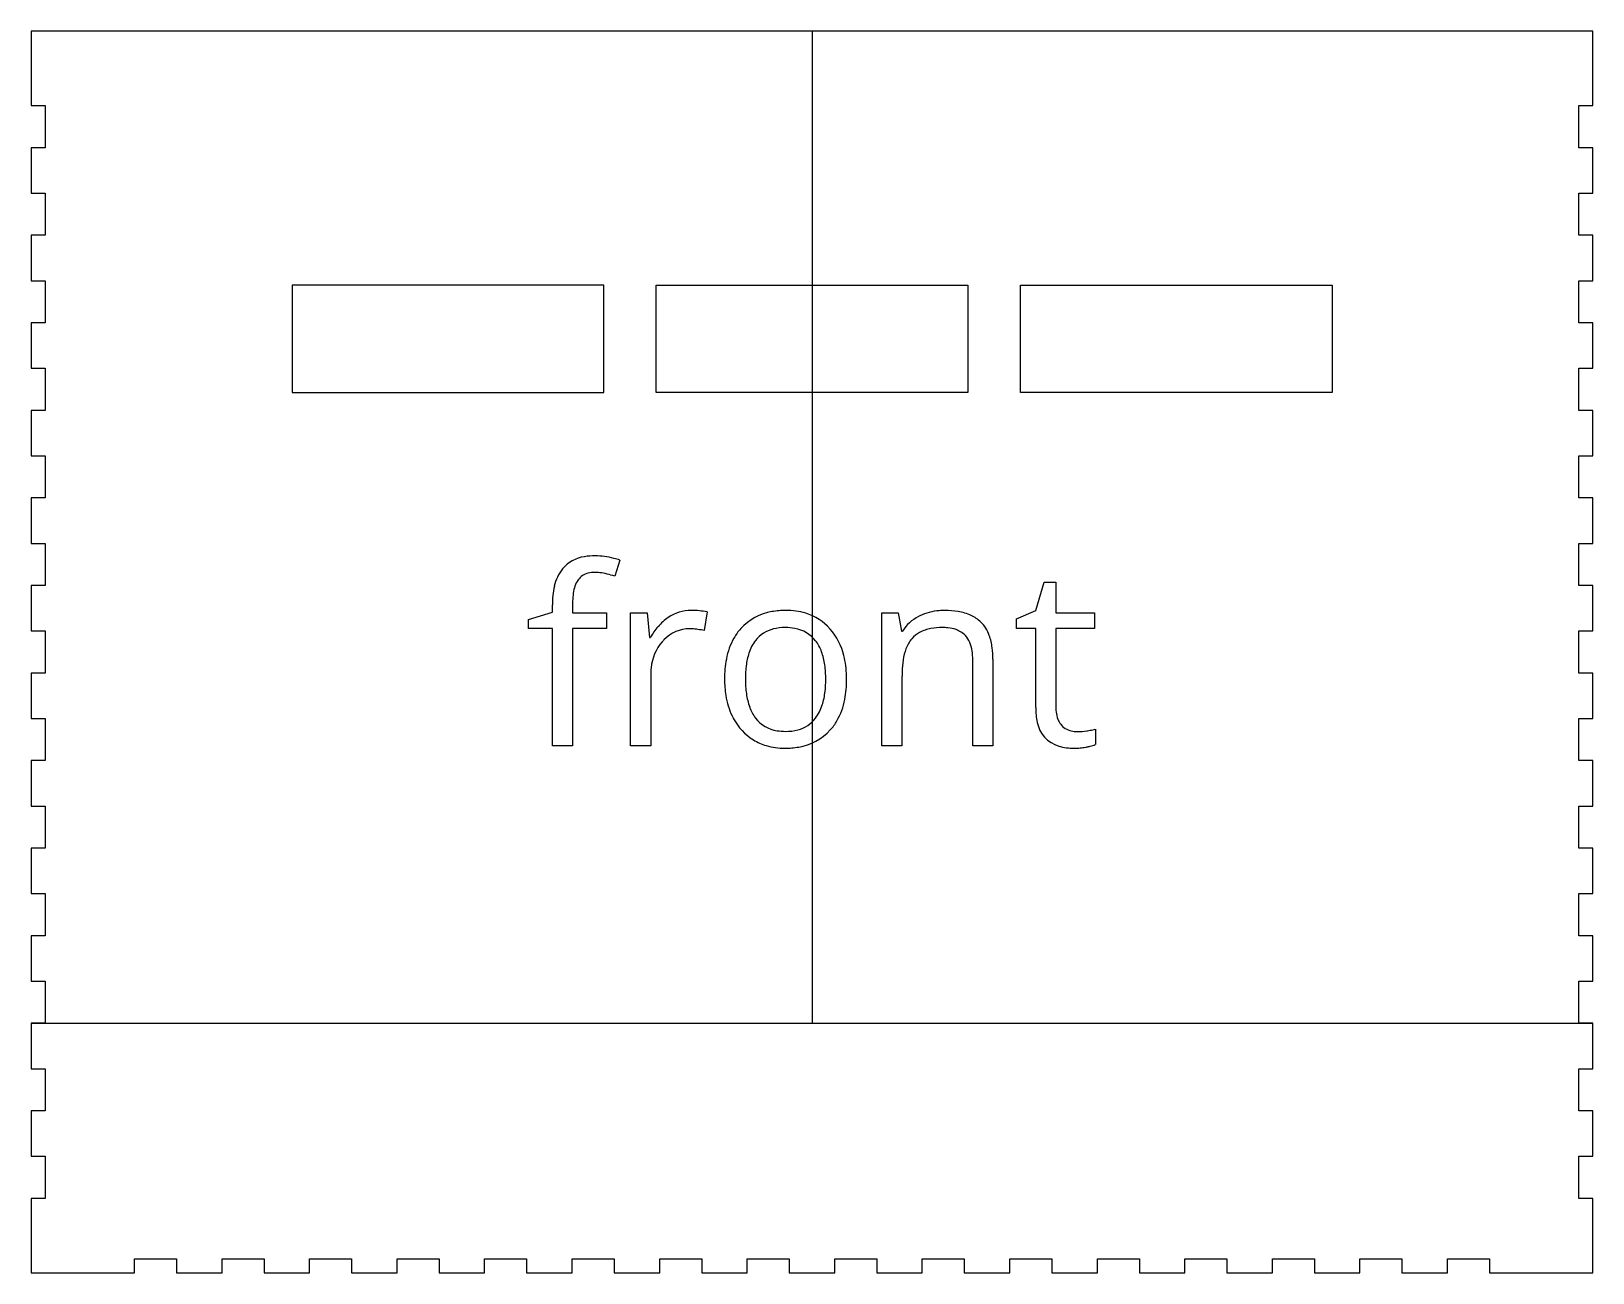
# Model space of a CAD drawing. Header units: centimetres. Extents: x 0 to 98.6, y 0.3 to 57.3.
# Drawn here: x 0 to 35.68, y 0.3 to 28.66 of the extents above; entities that cross this region are included whole.
import ezdxf

# ---------------------------------------------------------------- set-up
doc = ezdxf.new("R2010")
doc.units = ezdxf.units.CM
doc.header["$MEASUREMENT"] = 0
for name, color, linetype in [('box v5_bottom_outsideCutPath', 7, 'Continuous'), ('box v5_front_labelLayer', 7, 'Continuous'), ('box v5_front_outsideCutPath', 7, 'Continuous')]:
    doc.layers.add(name, color=color, linetype=linetype)

msp = doc.modelspace()

# ---------------------------------------------------------------- linework, layer by layer
at = {"layer": 'box v5_bottom_outsideCutPath'}
for p, q in [((35.68, 28.66), (0, 28.66)), ((0, 28.66), (0, 26.96)), ((17.84, 28.66), (17.84, 6)), ((35.68, 26.96), (35.68, 28.66)), ((0, 26.96), (0.32, 26.96)), ((0.32, 26.96), (0.32, 26)), ((35.36, 26), (35.36, 26.96)), ((35.36, 26.96), (35.68, 26.96)), ((0.32, 26), (0, 26)), ((0, 26), (0, 24.96)), ((35.68, 26), (35.36, 26)), ((35.68, 24.96), (35.68, 26)), ((0, 24.96), (0.32, 24.96)), ((0.32, 24.96), (0.32, 24)), ((35.36, 24), (35.36, 24.96)), ((35.36, 24.96), (35.68, 24.96)), ((0, 24), (0, 22.96)), ((0.32, 24), (0, 24)), ((17.84, 23.924), (17.84, 22)), ((35.68, 24), (35.36, 24)), ((35.68, 22.96), (35.68, 24)), ((0, 22.96), (0.32, 22.96)), ((0.32, 22.96), (0.32, 22)), ((13.083, 22.859), (5.963, 22.859)), ((5.963, 22.859), (5.963, 20.409)), ((13.083, 20.409), (13.083, 22.859)), ((14.283, 22.859), (21.403, 22.859)), ((14.283, 20.409), (14.283, 22.859)), ((21.403, 22.859), (21.403, 20.409)), ((22.603, 22.859), (29.723, 22.859)), ((22.603, 20.409), (22.603, 22.859)), ((29.723, 22.859), (29.723, 20.409)), ((35.36, 22.96), (35.68, 22.96)), ((35.36, 22), (35.36, 22.96)), ((0, 22), (0, 20.96)), ((0.32, 22), (0, 22)), ((35.68, 22), (35.36, 22)), ((35.68, 20.96), (35.68, 22)), ((0, 20.96), (0.32, 20.96)), ((0.32, 20.96), (0.32, 20)), ((35.36, 20.96), (35.68, 20.96)), ((35.36, 20), (35.36, 20.96)), ((5.963, 20.409), (13.083, 20.409)), ((21.403, 20.409), (14.283, 20.409)), ((29.723, 20.409), (22.603, 20.409)), ((0.32, 20), (0, 20)), ((0, 20), (0, 18.96)), ((35.68, 20), (35.36, 20)), ((35.68, 18.96), (35.68, 20)), ((0, 18.96), (0.32, 18.96)), ((0.32, 18.96), (0.32, 18)), ((35.36, 18.96), (35.68, 18.96)), ((35.36, 18), (35.36, 18.96)), ((0, 18), (0, 16.96)), ((0.32, 18), (0, 18)), ((35.68, 18), (35.36, 18)), ((35.68, 16.96), (35.68, 18)), ((0, 16.96), (0.32, 16.96)), ((0.32, 16.96), (0.32, 16)), ((35.36, 16), (35.36, 16.96)), ((35.36, 16.96), (35.68, 16.96)), ((13.452, 16.581), (13.333, 16.212)), ((22.951, 15.429), (23.145, 16.077)), ((23.145, 16.077), (23.411, 16.077)), ((23.411, 16.077), (23.411, 15.373)), ((0, 16), (0, 14.96)), ((0.32, 16), (0, 16)), ((35.68, 16), (35.36, 16)), ((35.68, 14.96), (35.68, 16)), ((11.366, 15.224), (11.909, 15.39)), ((11.909, 15.39), (11.909, 15.559)), ((12.369, 15.57), (12.369, 15.373)), ((12.369, 15.373), (13.141, 15.373)), ((13.141, 15.373), (13.141, 15.016)), ((13.695, 12.338), (13.695, 15.373)), ((13.695, 15.373), (14.075, 15.373)), ((14.075, 15.373), (14.127, 14.811)), ((15.443, 15.395), (15.379, 14.969)), ((19.437, 12.338), (19.437, 15.373)), ((19.437, 15.373), (19.811, 15.373)), ((19.811, 15.373), (19.885, 14.958)), ((22.516, 15.238), (22.951, 15.429)), ((23.411, 15.373), (24.292, 15.373)), ((24.292, 15.373), (24.292, 15.016)), ((11.366, 15.016), (11.366, 15.224)), ((11.909, 15.016), (11.366, 15.016)), ((11.909, 12.338), (11.909, 15.016)), ((13.141, 15.016), (12.369, 15.016)), ((12.369, 15.016), (12.369, 12.338)), ((22.516, 15.016), (22.516, 15.238)), ((22.951, 15.016), (22.516, 15.016)), ((22.951, 13.21), (22.951, 15.016)), ((23.411, 15.016), (23.411, 13.23)), ((24.292, 15.016), (23.411, 15.016)), ((0, 14.96), (0.32, 14.96)), ((0.32, 14.96), (0.32, 14)), ((14.127, 14.811), (14.15, 14.811)), ((19.885, 14.958), (19.907, 14.958)), ((35.36, 14), (35.36, 14.96)), ((35.36, 14.96), (35.68, 14.96)), ((21.514, 12.338), (21.514, 14.301)), ((21.974, 14.318), (21.974, 12.338)), ((0.32, 14), (0, 14)), ((0, 14), (0, 12.96)), ((14.155, 13.966), (14.155, 12.338)), ((19.896, 13.93), (19.896, 12.338)), ((35.68, 14), (35.36, 14)), ((35.68, 12.96), (35.68, 14)), ((0, 12.96), (0.32, 12.96)), ((0.32, 12.96), (0.32, 12)), ((35.36, 12), (35.36, 12.96)), ((35.36, 12.96), (35.68, 12.96)), ((24.314, 12.717), (24.314, 12.366)), ((12.369, 12.338), (11.909, 12.338)), ((14.155, 12.338), (13.695, 12.338)), ((19.896, 12.338), (19.437, 12.338)), ((21.974, 12.338), (21.514, 12.338)), ((0, 12), (0, 10.96)), ((0.32, 12), (0, 12)), ((35.68, 12), (35.36, 12)), ((35.68, 10.96), (35.68, 12)), ((0, 10.96), (0.32, 10.96)), ((0.32, 10.96), (0.32, 10)), ((35.36, 10.96), (35.68, 10.96)), ((35.36, 10), (35.36, 10.96)), ((0, 10), (0, 8.96)), ((0.32, 10), (0, 10)), ((35.68, 10), (35.36, 10)), ((35.68, 8.96), (35.68, 10)), ((0, 8.96), (0.32, 8.96)), ((0.32, 8.96), (0.32, 8)), ((35.36, 8.96), (35.68, 8.96)), ((35.36, 8), (35.36, 8.96)), ((0, 8), (0, 6.96)), ((0.32, 8), (0, 8)), ((35.68, 8), (35.36, 8)), ((35.68, 6.96), (35.68, 8)), ((0, 6.96), (0.32, 6.96)), ((0.32, 6.96), (0.32, 6)), ((35.36, 6.96), (35.68, 6.96)), ((35.36, 6), (35.36, 6.96)), ((0, 6), (35.68, 6)), ((0, 6), (0, 4.96)), ((0.32, 6), (0, 6)), ((35.68, 6), (35.36, 6)), ((35.68, 4.96), (35.68, 6)), ((0, 4.96), (0.32, 4.96)), ((0.32, 4.96), (0.32, 4)), ((35.36, 4.96), (35.68, 4.96)), ((35.36, 4), (35.36, 4.96)), ((0.32, 4), (0, 4)), ((0, 4), (0, 2.96)), ((35.68, 4), (35.36, 4)), ((35.68, 2.96), (35.68, 4)), ((0, 2.96), (0.32, 2.96)), ((0.32, 2.96), (0.32, 2)), ((35.36, 2), (35.36, 2.96)), ((35.36, 2.96), (35.68, 2.96)), ((0.32, 2), (0, 2)), ((0, 2), (0, 0.3)), ((35.68, 2), (35.36, 2)), ((35.68, 0.3), (35.68, 2)), ((2.36, 0.62), (3.32, 0.62)), ((2.36, 0.3), (2.36, 0.62)), ((3.32, 0.62), (3.32, 0.3)), ((4.36, 0.62), (5.32, 0.62)), ((4.36, 0.3), (4.36, 0.62)), ((5.32, 0.62), (5.32, 0.3)), ((6.36, 0.62), (7.32, 0.62)), ((6.36, 0.3), (6.36, 0.62)), ((7.32, 0.62), (7.32, 0.3)), ((8.36, 0.3), (8.36, 0.62)), ((8.36, 0.62), (9.32, 0.62)), ((9.32, 0.62), (9.32, 0.3)), ((10.36, 0.3), (10.36, 0.62)), ((10.36, 0.62), (11.32, 0.62)), ((11.32, 0.62), (11.32, 0.3)), ((12.36, 0.3), (12.36, 0.62)), ((12.36, 0.62), (13.32, 0.62)), ((13.32, 0.62), (13.32, 0.3)), ((14.36, 0.3), (14.36, 0.62)), ((14.36, 0.62), (15.32, 0.62)), ((15.32, 0.62), (15.32, 0.3)), ((16.36, 0.3), (16.36, 0.62)), ((16.36, 0.62), (17.32, 0.62)), ((17.32, 0.62), (17.32, 0.3)), ((18.36, 0.62), (19.32, 0.62)), ((18.36, 0.3), (18.36, 0.62)), ((19.32, 0.62), (19.32, 0.3)), ((20.36, 0.3), (20.36, 0.62)), ((20.36, 0.62), (21.32, 0.62)), ((21.32, 0.62), (21.32, 0.3)), ((22.36, 0.3), (22.36, 0.62)), ((22.36, 0.62), (23.32, 0.62)), ((23.32, 0.62), (23.32, 0.3)), ((24.36, 0.62), (25.32, 0.62)), ((24.36, 0.3), (24.36, 0.62)), ((25.32, 0.62), (25.32, 0.3)), ((26.36, 0.62), (27.32, 0.62)), ((26.36, 0.3), (26.36, 0.62)), ((27.32, 0.62), (27.32, 0.3)), ((28.36, 0.62), (29.32, 0.62)), ((28.36, 0.3), (28.36, 0.62)), ((29.32, 0.62), (29.32, 0.3)), ((30.36, 0.62), (31.32, 0.62)), ((30.36, 0.3), (30.36, 0.62)), ((31.32, 0.62), (31.32, 0.3)), ((32.36, 0.3), (32.36, 0.62)), ((32.36, 0.62), (33.32, 0.62)), ((33.32, 0.62), (33.32, 0.3)), ((0, 0.3), (2.36, 0.3)), ((3.32, 0.3), (4.36, 0.3)), ((5.32, 0.3), (6.36, 0.3)), ((7.32, 0.3), (8.36, 0.3)), ((9.32, 0.3), (10.36, 0.3)), ((11.32, 0.3), (12.36, 0.3)), ((13.32, 0.3), (14.36, 0.3)), ((15.32, 0.3), (16.36, 0.3)), ((17.32, 0.3), (18.36, 0.3)), ((19.32, 0.3), (20.36, 0.3)), ((21.32, 0.3), (22.36, 0.3)), ((23.32, 0.3), (24.36, 0.3)), ((25.32, 0.3), (26.36, 0.3)), ((27.32, 0.3), (28.36, 0.3)), ((29.32, 0.3), (30.36, 0.3)), ((31.32, 0.3), (32.36, 0.3)), ((33.32, 0.3), (35.68, 0.3))]:
    msp.add_line(p, q, dxfattribs=at)
for centre, radius, start, end in [((12.753, 15.859), 0.806, 98.2551, 139.6203), ((12.879, 15.28), 1.397, 89.6697, 99.9314), ((12.879, 15.197), 1.48, 81.5641, 89.7017), ((12.775, 14.471), 2.214, 75.974, 81.6565), ((12.596, 13.73), 2.976, 73.2964, 76.0946), ((12.896, 15.784), 0.964, 141.7434, 168.2322), ((12.93, 15.821), 0.532, 145.0689, 162.1802), ((12.817, 15.893), 0.398, 102.7677, 144.338), ((12.873, 15.678), 0.62, 89.4859, 103.4197), ((12.875, 15.31), 0.989, 83.0761, 89.7927), ((12.814, 14.824), 1.478, 76.5183, 83.0217), ((12.641, 14.09), 2.232, 71.9613, 76.5918), ((13.772, 15.58), 1.863, 167.5776, 180.6587), ((13.945, 15.596), 1.576, 171.6528, 178.4384), ((13.316, 15.691), 0.939, 161.8438, 171.7847), ((14.539, 15.571), 2.171, 178.1973, 180.0232), ((15.075, 14.512), 0.916, 89.6797, 124.4406), ((15.085, 13.318), 2.111, 84.9923, 90.1281), ((15.136, 13.886), 1.54, 78.4892, 85.0266), ((17.116, 14.201), 1.216, 99.1759, 137.9833), ((17.235, 13.643), 1.786, 89.7326, 100.076), ((17.259, 13.884), 1.545, 73.5223, 90.5692), ((17.349, 14.213), 1.204, 41.1446, 73.2134), ((20.84, 14.182), 1.245, 94.3227, 115.5454), ((20.87, 13.923), 1.505, 89.9579, 94.7109), ((20.882, 13.614), 1.815, 80.5585, 90.3538), ((20.996, 14.271), 1.148, 65.1094, 80.7638), ((15.502, 14.049), 1.553, 139.4139, 150.6033), ((15.224, 14.287), 1.186, 124.2321, 139.4161), ((15.042, 14.214), 0.797, 89.6335, 137.0881), ((15.046, 13.932), 1.078, 87.3437, 89.966), ((15.027, 13.6), 1.411, 81.5884, 87.1917), ((14.939, 12.991), 2.026, 77.4454, 81.636), ((17.159, 14.168), 1.27, 138.1759, 150.2287), ((17.127, 14.294), 0.732, 103.4685, 142.3119), ((17.219, 13.944), 1.094, 89.4806, 103.8805), ((17.236, 13.879), 1.16, 79.3453, 90.3175), ((17.324, 14.272), 0.756, 37.9578, 80.4006), ((17.176, 14.064), 1.432, 13.5014, 41.0703), ((20.694, 14.46), 0.931, 116.9443, 147.6526), ((20.791, 14.298), 1.119, 115.8072, 117.6067), ((20.708, 14.163), 0.866, 100.1176, 118.1603), ((20.806, 13.647), 1.391, 89.5933, 100.3718), ((20.819, 13.819), 1.219, 84.0198, 90.1511), ((20.865, 14.212), 0.824, 71.0828, 84.3691), ((20.968, 14.499), 0.518, 43.3791, 71.5386), ((21.128, 14.564), 0.826, 46.5584, 64.8782), ((21.139, 14.595), 0.797, 19.3849, 45.5997), ((15.209, 14.022), 1.05, 138.9576, 174.5422), ((15.237, 13.994), 1.09, 135.6209, 138.8378), ((17.418, 14.035), 1.561, 150.7112, 169.4695), ((17.306, 14.168), 0.951, 142.9026, 162.375), ((17.169, 14.162), 0.947, 20.0257, 37.4351), ((20.695, 14.299), 0.752, 140.1519, 160.3146), ((20.609, 14.357), 0.648, 118.5439, 139.1927), ((20.941, 14.487), 0.547, 22.7024, 42.342), ((20.696, 14.385), 0.812, 8.4931, 22.658), ((20.678, 14.422), 1.289, 6.9634, 19.8363), ((18.229, 13.874), 2.387, 169.2443, 180.3881), ((17.869, 13.981), 1.544, 162.0653, 173.1675), ((16.701, 13.99), 1.445, 7.744, 20.069), ((16.508, 13.89), 2.122, 1.1277, 13.88), ((22.069, 13.967), 2.172, 171.1766, 178.3218), ((21.217, 14.104), 1.309, 159.9534, 171.3801), ((20.214, 14.309), 1.3, 359.6714, 8.6877), ((19.967, 14.326), 2.006, 359.7631, 7.2116), ((15.551, 13.968), 1.395, 173.6908, 180.0883), ((18.748, 13.869), 2.429, 173.0086, 180.2464), ((15.86, 13.87), 2.294, 359.7076, 7.8973), ((15.932, 13.859), 2.698, 359.9919, 1.542), ((22.842, 13.932), 2.945, 178.0811, 180.0237), ((18.142, 13.849), 2.3, 179.7745, 189.0933), ((18.646, 13.846), 2.328, 179.706, 187.9161), ((16.567, 13.749), 1.582, 342.3616, 353.7538), ((15.733, 13.85), 2.422, 353.5363, 0.2014), ((16.256, 13.842), 2.375, 349.1762, 0.3863), ((17.551, 13.749), 1.701, 188.9102, 205.3171), ((17.792, 13.724), 1.465, 187.7639, 200.0977), ((17.322, 13.551), 0.965, 200.0846, 216.9132), ((17.132, 13.564), 0.987, 323.0089, 342.639), ((17.056, 13.683), 1.56, 330.2507, 349.4116), ((24.396, 13.194), 1.445, 179.3551, 192.8478), ((24.337, 13.224), 0.926, 179.6417, 189.7506), ((17.376, 13.676), 1.511, 205.656, 208.4461), ((17.148, 13.537), 1.245, 207.7947, 238.6758), ((17.15, 13.429), 0.754, 217.301, 261.7099), ((17.33, 13.422), 0.743, 284.5662, 322.6334), ((17.302, 13.555), 1.283, 318.144, 329.7566), ((23.671, 12.998), 0.695, 190.3818, 253.8772), ((24.01, 13.166), 0.594, 189.548, 205.7874), ((23.876, 13.104), 0.446, 206.1294, 221.4084), ((17.23, 13.809), 1.142, 260.5033, 270.2477), ((17.245, 13.735), 1.068, 269.4482, 284.7256), ((17.346, 13.519), 1.226, 278.8959, 317.9979), ((23.86, 13.092), 0.427, 221.5949, 262.3505), ((23.896, 13.276), 0.614, 261.3266, 270.1913), ((23.902, 14.172), 1.51, 269.8804, 278.3028), ((23.916, 14.054), 1.392, 278.4155, 279.008), ((23.746, 15.136), 2.487, 278.959, 280.5105), ((23.908, 14.27), 1.606, 280.4848, 282.6268), ((24.05, 13.641), 0.961, 282.5877, 285.5795), ((24.12, 13.38), 0.691, 285.7239, 286.2561), ((17.164, 13.569), 1.28, 238.8116, 253.2428), ((17.213, 13.759), 1.476, 253.5437, 270.4182), ((17.232, 14.068), 1.785, 269.7503, 279.8033), ((23.813, 13.483), 1.201, 253.7848, 270.8853), ((23.832, 13.461), 1.179, 270.0032, 270.7605), ((23.825, 13.715), 1.433, 270.8933, 275.5484), ((23.772, 14.272), 1.993, 275.526, 279.2939), ((23.819, 14.003), 1.719, 279.1863, 280.1143), ((23.896, 13.585), 1.294, 280.007, 283.3735), ((24.011, 13.104), 0.8, 283.3069, 288.1198), ((24.12, 12.774), 0.452, 287.9888, 295.3048)]:
    msp.add_arc(centre, radius, start, end, dxfattribs=at)
msp.add_point((17.843, 22.859), dxfattribs=at)
at = {"layer": 'box v5_front_labelLayer'}
for p, q in [((13.452, 16.581), (13.333, 16.212)), ((22.951, 15.429), (23.145, 16.077)), ((23.145, 16.077), (23.411, 16.077)), ((23.411, 16.077), (23.411, 15.373)), ((11.366, 15.224), (11.909, 15.39)), ((11.909, 15.39), (11.909, 15.559)), ((12.369, 15.57), (12.369, 15.373)), ((12.369, 15.373), (13.141, 15.373)), ((13.141, 15.373), (13.141, 15.016)), ((13.695, 15.373), (14.075, 15.373)), ((13.695, 12.338), (13.695, 15.373)), ((14.075, 15.373), (14.127, 14.811)), ((15.443, 15.395), (15.379, 14.969)), ((19.437, 15.373), (19.811, 15.373)), ((19.437, 12.338), (19.437, 15.373)), ((19.811, 15.373), (19.885, 14.958)), ((22.516, 15.238), (22.951, 15.429)), ((23.411, 15.373), (24.292, 15.373)), ((24.292, 15.373), (24.292, 15.016)), ((11.366, 15.016), (11.366, 15.224)), ((11.909, 15.016), (11.366, 15.016)), ((11.909, 12.338), (11.909, 15.016)), ((13.141, 15.016), (12.369, 15.016)), ((12.369, 15.016), (12.369, 12.338)), ((22.516, 15.016), (22.516, 15.238)), ((22.951, 15.016), (22.516, 15.016)), ((22.951, 13.21), (22.951, 15.016)), ((23.411, 15.016), (23.411, 13.23)), ((24.292, 15.016), (23.411, 15.016)), ((14.127, 14.811), (14.15, 14.811)), ((19.885, 14.958), (19.907, 14.958)), ((21.514, 12.338), (21.514, 14.301)), ((21.974, 14.318), (21.974, 12.338)), ((14.155, 13.966), (14.155, 12.338)), ((19.896, 13.93), (19.896, 12.338)), ((24.314, 12.717), (24.314, 12.366)), ((12.369, 12.338), (11.909, 12.338)), ((14.155, 12.338), (13.695, 12.338)), ((19.896, 12.338), (19.437, 12.338)), ((21.974, 12.338), (21.514, 12.338))]:
    msp.add_line(p, q, dxfattribs=at)
for centre, radius, start, end in [((12.753, 15.859), 0.806, 98.2551, 139.6203), ((12.879, 15.28), 1.397, 89.6697, 99.9314), ((12.879, 15.197), 1.48, 81.5641, 89.7017), ((12.775, 14.471), 2.214, 75.974, 81.6565), ((12.596, 13.73), 2.976, 73.2964, 76.0946), ((12.896, 15.784), 0.964, 141.7434, 168.2322), ((12.93, 15.821), 0.532, 145.0689, 162.1802), ((12.817, 15.893), 0.398, 102.7677, 144.338), ((12.873, 15.678), 0.62, 89.4859, 103.4197), ((12.875, 15.31), 0.989, 83.0761, 89.7927), ((12.814, 14.824), 1.478, 76.5183, 83.0217), ((12.641, 14.09), 2.232, 71.9613, 76.5918), ((13.772, 15.58), 1.863, 167.5776, 180.6587), ((13.945, 15.596), 1.576, 171.6528, 178.4384), ((13.316, 15.691), 0.939, 161.8438, 171.7847), ((14.539, 15.571), 2.171, 178.1973, 180.0232), ((15.075, 14.512), 0.916, 89.6797, 124.4406), ((15.085, 13.318), 2.111, 84.9923, 90.1281), ((15.136, 13.886), 1.54, 78.4892, 85.0266), ((17.116, 14.201), 1.216, 99.1759, 137.9833), ((17.235, 13.643), 1.786, 89.7326, 100.076), ((17.259, 13.884), 1.545, 73.5223, 90.5692), ((17.349, 14.213), 1.204, 41.1446, 73.2134), ((20.84, 14.182), 1.245, 94.3227, 115.5454), ((20.87, 13.923), 1.505, 89.9579, 94.7109), ((20.882, 13.614), 1.815, 80.5585, 90.3538), ((20.996, 14.271), 1.148, 65.1094, 80.7638), ((15.502, 14.049), 1.553, 139.4139, 150.6033), ((15.224, 14.287), 1.186, 124.2321, 139.4161), ((15.042, 14.214), 0.797, 89.6335, 137.0881), ((15.046, 13.932), 1.078, 87.3437, 89.966), ((15.027, 13.6), 1.411, 81.5884, 87.1917), ((14.939, 12.991), 2.026, 77.4454, 81.636), ((17.159, 14.168), 1.27, 138.1759, 150.2287), ((17.127, 14.294), 0.732, 103.4685, 142.3119), ((17.219, 13.944), 1.094, 89.4806, 103.8805), ((17.236, 13.879), 1.16, 79.3453, 90.3175), ((17.324, 14.272), 0.756, 37.9578, 80.4006), ((17.176, 14.064), 1.432, 13.5014, 41.0703), ((20.694, 14.46), 0.931, 116.9443, 147.6526), ((20.791, 14.298), 1.119, 115.8072, 117.6067), ((20.708, 14.163), 0.866, 100.1176, 118.1603), ((20.806, 13.647), 1.391, 89.5933, 100.3718), ((20.819, 13.819), 1.219, 84.0198, 90.1511), ((20.865, 14.212), 0.824, 71.0828, 84.3691), ((20.968, 14.499), 0.518, 43.3791, 71.5386), ((21.128, 14.564), 0.826, 46.5584, 64.8782), ((21.139, 14.595), 0.797, 19.3849, 45.5997), ((15.209, 14.022), 1.05, 138.9576, 174.5422), ((15.237, 13.994), 1.09, 135.6209, 138.8378), ((17.418, 14.035), 1.561, 150.7112, 169.4695), ((17.306, 14.168), 0.951, 142.9026, 162.375), ((17.169, 14.162), 0.947, 20.0257, 37.4351), ((20.695, 14.299), 0.752, 140.1519, 160.3146), ((20.609, 14.357), 0.648, 118.5439, 139.1927), ((20.941, 14.487), 0.547, 22.7024, 42.342), ((20.696, 14.385), 0.812, 8.4931, 22.658), ((20.678, 14.422), 1.289, 6.9634, 19.8363), ((18.229, 13.874), 2.387, 169.2443, 180.3881), ((17.869, 13.981), 1.544, 162.0653, 173.1675), ((16.701, 13.99), 1.445, 7.744, 20.069), ((16.508, 13.89), 2.122, 1.1277, 13.88), ((22.069, 13.967), 2.172, 171.1766, 178.3218), ((21.217, 14.104), 1.309, 159.9534, 171.3801), ((20.214, 14.309), 1.3, 359.6714, 8.6877), ((19.967, 14.326), 2.006, 359.7631, 7.2116), ((15.551, 13.968), 1.395, 173.6908, 180.0883), ((18.748, 13.869), 2.429, 173.0086, 180.2464), ((15.86, 13.87), 2.294, 359.7076, 7.8973), ((15.932, 13.859), 2.698, 359.9919, 1.542), ((22.842, 13.932), 2.945, 178.0811, 180.0237), ((18.142, 13.849), 2.3, 179.7745, 189.0933), ((18.646, 13.846), 2.328, 179.706, 187.9161), ((16.567, 13.749), 1.582, 342.3616, 353.7538), ((15.733, 13.85), 2.422, 353.5363, 0.2014), ((16.256, 13.842), 2.375, 349.1762, 0.3863), ((17.551, 13.749), 1.701, 188.9102, 205.3171), ((17.792, 13.724), 1.465, 187.7639, 200.0977), ((17.322, 13.551), 0.965, 200.0846, 216.9132), ((17.132, 13.564), 0.987, 323.0089, 342.639), ((17.056, 13.683), 1.56, 330.2507, 349.4116), ((24.396, 13.194), 1.445, 179.3551, 192.8478), ((24.337, 13.224), 0.926, 179.6417, 189.7506), ((17.376, 13.676), 1.511, 205.656, 208.4461), ((17.148, 13.537), 1.245, 207.7947, 238.6758), ((17.15, 13.429), 0.754, 217.301, 261.7099), ((17.33, 13.422), 0.743, 284.5662, 322.6334), ((17.302, 13.555), 1.283, 318.144, 329.7566), ((23.671, 12.998), 0.695, 190.3818, 253.8772), ((24.01, 13.166), 0.594, 189.548, 205.7874), ((23.876, 13.104), 0.446, 206.1294, 221.4084), ((17.23, 13.809), 1.142, 260.5033, 270.2477), ((17.245, 13.735), 1.068, 269.4482, 284.7256), ((17.346, 13.519), 1.226, 278.8959, 317.9979), ((23.86, 13.092), 0.427, 221.5949, 262.3505), ((23.896, 13.276), 0.614, 261.3266, 270.1913), ((23.902, 14.172), 1.51, 269.8804, 278.3028), ((23.916, 14.054), 1.392, 278.4155, 279.008), ((23.746, 15.136), 2.487, 278.959, 280.5105), ((23.908, 14.27), 1.606, 280.4848, 282.6268), ((24.05, 13.641), 0.961, 282.5877, 285.5795), ((24.12, 13.38), 0.691, 285.7239, 286.2561), ((17.164, 13.569), 1.28, 238.8116, 253.2428), ((17.213, 13.759), 1.476, 253.5437, 270.4182), ((17.232, 14.068), 1.785, 269.7503, 279.8033), ((23.813, 13.483), 1.201, 253.7848, 270.8853), ((23.832, 13.461), 1.179, 270.0032, 270.7605), ((23.825, 13.715), 1.433, 270.8933, 275.5484), ((23.772, 14.272), 1.993, 275.526, 279.2939), ((23.819, 14.003), 1.719, 279.1863, 280.1143), ((23.896, 13.585), 1.294, 280.007, 283.3735), ((24.011, 13.104), 0.8, 283.3069, 288.1198), ((24.12, 12.774), 0.452, 287.9888, 295.3048)]:
    msp.add_arc(centre, radius, start, end, dxfattribs=at)
at = {"layer": 'box v5_front_outsideCutPath'}
for p, q in [((35.68, 28.66), (0, 28.66)), ((0, 28.66), (0, 26.96)), ((17.84, 28.66), (17.84, 6)), ((35.68, 26.96), (35.68, 28.66)), ((0, 26.96), (0.32, 26.96)), ((0.32, 26.96), (0.32, 26)), ((35.36, 26.96), (35.68, 26.96)), ((35.36, 26), (35.36, 26.96)), ((0.32, 26), (0, 26)), ((0, 26), (0, 24.96)), ((35.68, 26), (35.36, 26)), ((35.68, 24.96), (35.68, 26)), ((0, 24.96), (0.32, 24.96)), ((0.32, 24.96), (0.32, 24)), ((35.36, 24.96), (35.68, 24.96)), ((35.36, 24), (35.36, 24.96)), ((0, 24), (0, 22.96)), ((0.32, 24), (0, 24)), ((17.84, 23.924), (17.84, 22)), ((35.68, 24), (35.36, 24)), ((35.68, 22.96), (35.68, 24)), ((0, 22.96), (0.32, 22.96)), ((0.32, 22.96), (0.32, 22)), ((13.083, 22.859), (5.963, 22.859)), ((5.963, 22.859), (5.963, 20.409)), ((13.083, 20.409), (13.083, 22.859)), ((14.283, 20.409), (14.283, 22.859)), ((14.283, 22.859), (21.403, 22.859)), ((21.403, 22.859), (21.403, 20.409)), ((22.603, 22.859), (29.723, 22.859)), ((22.603, 20.409), (22.603, 22.859)), ((29.723, 22.859), (29.723, 20.409)), ((35.36, 22.96), (35.68, 22.96)), ((35.36, 22), (35.36, 22.96)), ((0, 22), (0, 20.96)), ((0.32, 22), (0, 22)), ((35.68, 22), (35.36, 22)), ((35.68, 20.96), (35.68, 22)), ((0, 20.96), (0.32, 20.96)), ((0.32, 20.96), (0.32, 20)), ((35.36, 20.96), (35.68, 20.96)), ((35.36, 20), (35.36, 20.96)), ((5.963, 20.409), (13.083, 20.409)), ((21.403, 20.409), (14.283, 20.409)), ((29.723, 20.409), (22.603, 20.409)), ((0, 20), (0, 18.96)), ((0.32, 20), (0, 20)), ((35.68, 20), (35.36, 20)), ((35.68, 18.96), (35.68, 20)), ((0, 18.96), (0.32, 18.96)), ((0.32, 18.96), (0.32, 18)), ((35.36, 18.96), (35.68, 18.96)), ((35.36, 18), (35.36, 18.96)), ((0, 18), (0, 16.96)), ((0.32, 18), (0, 18)), ((35.68, 18), (35.36, 18)), ((35.68, 16.96), (35.68, 18)), ((0, 16.96), (0.32, 16.96)), ((0.32, 16.96), (0.32, 16)), ((35.36, 16), (35.36, 16.96)), ((35.36, 16.96), (35.68, 16.96)), ((0, 16), (0, 14.96)), ((0.32, 16), (0, 16)), ((35.68, 16), (35.36, 16)), ((35.68, 14.96), (35.68, 16)), ((0, 14.96), (0.32, 14.96)), ((0.32, 14.96), (0.32, 14)), ((35.36, 14), (35.36, 14.96)), ((35.36, 14.96), (35.68, 14.96)), ((0, 14), (0, 12.96)), ((0.32, 14), (0, 14)), ((35.68, 14), (35.36, 14)), ((35.68, 12.96), (35.68, 14)), ((0, 12.96), (0.32, 12.96)), ((0.32, 12.96), (0.32, 12)), ((35.36, 12), (35.36, 12.96)), ((35.36, 12.96), (35.68, 12.96)), ((0.32, 12), (0, 12)), ((0, 12), (0, 10.96)), ((35.68, 12), (35.36, 12)), ((35.68, 10.96), (35.68, 12)), ((0, 10.96), (0.32, 10.96)), ((0.32, 10.96), (0.32, 10)), ((35.36, 10.96), (35.68, 10.96)), ((35.36, 10), (35.36, 10.96)), ((0, 10), (0, 8.96)), ((0.32, 10), (0, 10)), ((35.68, 10), (35.36, 10)), ((35.68, 8.96), (35.68, 10)), ((0, 8.96), (0.32, 8.96)), ((0.32, 8.96), (0.32, 8)), ((35.36, 8), (35.36, 8.96)), ((35.36, 8.96), (35.68, 8.96)), ((0.32, 8), (0, 8)), ((0, 8), (0, 6.96)), ((35.68, 8), (35.36, 8)), ((35.68, 6.96), (35.68, 8)), ((0, 6.96), (0.32, 6.96)), ((0.32, 6.96), (0.32, 6)), ((35.36, 6), (35.36, 6.96)), ((35.36, 6.96), (35.68, 6.96)), ((0.32, 6), (0, 6)), ((0, 6), (0, 4.96)), ((0, 6), (35.68, 6)), ((35.68, 6), (35.36, 6)), ((35.68, 4.96), (35.68, 6)), ((0, 4.96), (0.32, 4.96)), ((0.32, 4.96), (0.32, 4)), ((35.36, 4.96), (35.68, 4.96)), ((35.36, 4), (35.36, 4.96)), ((0.32, 4), (0, 4)), ((0, 4), (0, 2.96)), ((35.68, 4), (35.36, 4)), ((35.68, 2.96), (35.68, 4)), ((0, 2.96), (0.32, 2.96)), ((0.32, 2.96), (0.32, 2)), ((35.36, 2), (35.36, 2.96)), ((35.36, 2.96), (35.68, 2.96)), ((0, 2), (0, 0.3)), ((0.32, 2), (0, 2)), ((35.68, 2), (35.36, 2)), ((35.68, 0.3), (35.68, 2)), ((2.36, 0.3), (2.36, 0.62)), ((2.36, 0.62), (3.32, 0.62)), ((3.32, 0.62), (3.32, 0.3)), ((4.36, 0.3), (4.36, 0.62)), ((4.36, 0.62), (5.32, 0.62)), ((5.32, 0.62), (5.32, 0.3)), ((6.36, 0.3), (6.36, 0.62)), ((6.36, 0.62), (7.32, 0.62)), ((7.32, 0.62), (7.32, 0.3)), ((8.36, 0.62), (9.32, 0.62)), ((8.36, 0.3), (8.36, 0.62)), ((9.32, 0.62), (9.32, 0.3)), ((10.36, 0.3), (10.36, 0.62)), ((10.36, 0.62), (11.32, 0.62)), ((11.32, 0.62), (11.32, 0.3)), ((12.36, 0.62), (13.32, 0.62)), ((12.36, 0.3), (12.36, 0.62)), ((13.32, 0.62), (13.32, 0.3)), ((14.36, 0.62), (15.32, 0.62)), ((14.36, 0.3), (14.36, 0.62)), ((15.32, 0.62), (15.32, 0.3)), ((16.36, 0.3), (16.36, 0.62)), ((16.36, 0.62), (17.32, 0.62)), ((17.32, 0.62), (17.32, 0.3)), ((18.36, 0.3), (18.36, 0.62)), ((18.36, 0.62), (19.32, 0.62)), ((19.32, 0.62), (19.32, 0.3)), ((20.36, 0.3), (20.36, 0.62)), ((20.36, 0.62), (21.32, 0.62)), ((21.32, 0.62), (21.32, 0.3)), ((22.36, 0.62), (23.32, 0.62)), ((22.36, 0.3), (22.36, 0.62)), ((23.32, 0.62), (23.32, 0.3)), ((24.36, 0.3), (24.36, 0.62)), ((24.36, 0.62), (25.32, 0.62)), ((25.32, 0.62), (25.32, 0.3)), ((26.36, 0.62), (27.32, 0.62)), ((26.36, 0.3), (26.36, 0.62)), ((27.32, 0.62), (27.32, 0.3)), ((28.36, 0.62), (29.32, 0.62)), ((28.36, 0.3), (28.36, 0.62)), ((29.32, 0.62), (29.32, 0.3)), ((30.36, 0.62), (31.32, 0.62)), ((30.36, 0.3), (30.36, 0.62)), ((31.32, 0.62), (31.32, 0.3)), ((32.36, 0.3), (32.36, 0.62)), ((32.36, 0.62), (33.32, 0.62)), ((33.32, 0.62), (33.32, 0.3)), ((0, 0.3), (2.36, 0.3)), ((3.32, 0.3), (4.36, 0.3)), ((5.32, 0.3), (6.36, 0.3)), ((7.32, 0.3), (8.36, 0.3)), ((9.32, 0.3), (10.36, 0.3)), ((11.32, 0.3), (12.36, 0.3)), ((13.32, 0.3), (14.36, 0.3)), ((15.32, 0.3), (16.36, 0.3)), ((17.32, 0.3), (18.36, 0.3)), ((19.32, 0.3), (20.36, 0.3)), ((21.32, 0.3), (22.36, 0.3)), ((23.32, 0.3), (24.36, 0.3)), ((25.32, 0.3), (26.36, 0.3)), ((27.32, 0.3), (28.36, 0.3)), ((29.32, 0.3), (30.36, 0.3)), ((31.32, 0.3), (32.36, 0.3)), ((33.32, 0.3), (35.68, 0.3))]:
    msp.add_line(p, q, dxfattribs=at)
msp.add_point((17.843, 22.859), dxfattribs=at)

doc.saveas('drawing.dxf')
